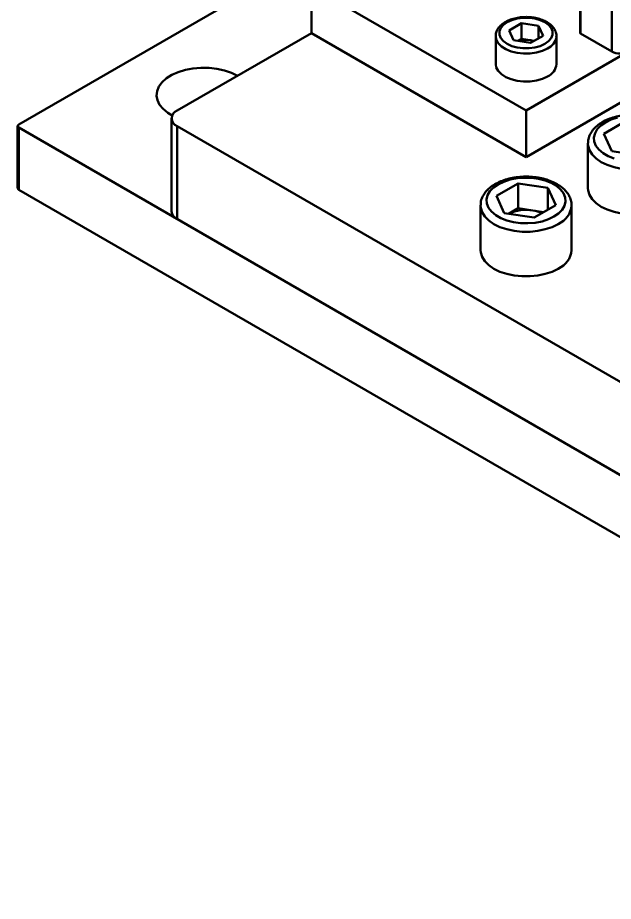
# Model space of a CAD drawing. Header units: millimetres. Extents: x 32504 to 36677, y 41990 to 42879.
# Drawn here: x 33404.16 to 33435.55, y 42337.2 to 42383.73 of the extents above; entities that cross this region are included whole.
import ezdxf

# ---------------------------------------------------------------- set-up
doc = ezdxf.new("R2010")
doc.units = ezdxf.units.MM
doc.layers.add('Net_dam', color=7, linetype='Continuous', lineweight=50)

msp = doc.modelspace()

# ---------------------------------------------------------------- linework, layer by layer
at = {"layer": 'Net_dam'}
for p, q in [((33433.8055, 42707.8867), (33433.8055, 42382.9178)), ((33433.823, 42707.8766), (33433.823, 42382.8933)), ((33435.4777, 42706.9214), (33435.4777, 42381.9381)), ((33416.6686, 42385.2842), (33404.2235, 42378.0998)), ((33430.9522, 42378.8358), (33419.6385, 42385.367)), ((33419.6385, 42382.9174), (33419.6385, 42385.367)), ((33430.7123, 42383.4348), (33430.0571, 42383.0565)), ((33431.6074, 42383.2963), (33430.7123, 42383.4348)), ((33430.7123, 42382.6182), (33430.7123, 42383.4348)), ((33431.6074, 42383.2963), (33431.8473, 42382.7796)), ((33431.6074, 42382.6412), (33431.6074, 42383.2963)), ((33419.6385, 42382.9174), (33412.5674, 42378.8354)), ((33430.9522, 42376.3861), (33419.6385, 42382.9174)), ((33429.3522, 42382.7548), (33429.3522, 42381.285)), ((33430.2969, 42382.5398), (33430.0571, 42383.0565)), ((33431.192, 42382.4014), (33431.8473, 42382.7796)), ((33432.5522, 42382.7548), (33432.5515, 42382.7278)), ((33432.5522, 42381.285), (33432.5522, 42382.7548)), ((33433.823, 42382.8933), (33435.4777, 42381.9381)), ((33431.192, 42382.4014), (33430.2969, 42382.5398)), ((33430.7123, 42382.6182), (33430.5174, 42382.5057)), ((33431.1599, 42382.549), (33430.7123, 42382.6182)), ((33437.3412, 42382.5241), (33430.9522, 42378.8358)), ((33431.387, 42382.5139), (33431.1599, 42382.549)), ((33436.1505, 42379.3871), (33430.9522, 42376.3861)), ((33430.9522, 42376.3861), (33430.9522, 42378.8358)), ((33404.165, 42378.0182), (33404.165, 42374.752)), ((33412.2745, 42378.4272), (33412.2745, 42373.5279)), ((33412.5674, 42378.019), (33474.7928, 42342.097)), ((33412.5674, 42378.019), (33412.5674, 42373.1197)), ((33436.1897, 42378.2697), (33435.044, 42377.6083)), ((33436.4676, 42359.3224), (33404.2235, 42377.9365)), ((33404.2235, 42377.9365), (33404.2235, 42374.6704)), ((33435.4633, 42376.7049), (33435.044, 42377.6083)), ((33434.209, 42377.105), (33434.209, 42374.7533)), ((33437.0284, 42376.4628), (33435.4633, 42376.7049)), ((33430.5328, 42375.0041), (33429.3871, 42374.3427)), ((33432.0979, 42374.762), (33430.5328, 42375.0041)), ((33430.5328, 42373.6977), (33430.5328, 42375.0041)), ((33432.0979, 42374.762), (33432.5172, 42373.8585)), ((33432.0979, 42373.6164), (33432.0979, 42374.762)), ((33436.4676, 42356.0563), (33404.2235, 42374.6704)), ((33429.8065, 42373.4392), (33429.3871, 42374.3427)), ((33428.5522, 42373.8393), (33428.5522, 42371.4877)), ((33431.3715, 42373.1971), (33432.5172, 42373.8585)), ((33433.3522, 42371.4877), (33433.3522, 42373.8393)), ((33431.3715, 42373.1971), (33429.8065, 42373.4392)), ((33430.5328, 42373.6977), (33430.0263, 42373.4052)), ((33431.3154, 42373.5766), (33430.5328, 42373.6977)), ((33431.8781, 42373.4896), (33431.3154, 42373.5766)), ((33412.5674, 42373.1197), (33474.7928, 42337.1978))]:
    msp.add_line(p, q, dxfattribs=at)
at = {"layer": 'Net_dam', "flags": 128}
for points in [[(33431.9421, 42382.3466), (33432.1376, 42382.4881), (33432.2736, 42382.6511), (33432.3434, 42382.8276), (33432.3434, 42383.0086), (33432.2736, 42383.185), (33432.1376, 42383.3481), (33431.9421, 42383.4896), (33431.697, 42383.6024), (33431.4146, 42383.6809), (33431.1089, 42383.7212), (33430.7954, 42383.7212), (33430.4898, 42383.6809), (33430.2073, 42383.6024), (33429.9622, 42383.4896), (33429.7668, 42383.3481), (33429.6307, 42383.185), (33429.561, 42383.0086), (33429.561, 42382.8276), (33429.6307, 42382.6511), (33429.7668, 42382.4881), (33429.9622, 42382.3466), (33430.2073, 42382.2337), (33430.4898, 42382.1552), (33430.7954, 42382.1149), (33431.1089, 42382.1149), (33431.4146, 42382.1552), (33431.697, 42382.2337), (33431.9421, 42382.3466)], [(33432.0836, 42382.1016), (33431.8139, 42381.9765), (33431.5039, 42381.8878), (33431.1682, 42381.8396), (33430.8223, 42381.8341), (33430.4825, 42381.8718), (33430.1647, 42381.9507), (33429.8837, 42382.0672), (33429.6527, 42382.2159), (33429.4824, 42382.3898), (33429.3808, 42382.5807), (33429.3522, 42382.763)], [(33429.3522, 42381.285), (33429.3808, 42381.1109), (33429.4824, 42380.92), (33429.6527, 42380.7461), (33429.8837, 42380.5975), (33430.1647, 42380.4809), (33430.4825, 42380.402), (33430.8223, 42380.3644), (33431.1682, 42380.3698), (33431.5039, 42380.418), (33431.8139, 42380.5067), (33432.0836, 42380.6319)], [(33415.7494, 42380.6715), (33415.4252, 42380.8293), (33415.0595, 42380.9532), (33414.6628, 42381.0396), (33414.2465, 42381.0861), (33413.8225, 42381.0913), (33413.4032, 42381.055), (33413.0004, 42380.9784), (33412.626, 42380.8636), (33412.2905, 42380.7139), (33412.0036, 42380.5336), (33411.7737, 42380.3279), (33411.6073, 42380.1028), (33411.5092, 42379.8646), (33411.4822, 42379.6203), (33411.5271, 42379.3769), (33411.6426, 42379.1414), (33411.8255, 42378.9205), (33412.0703, 42378.7207), (33412.3093, 42378.5782)], [(33435.7689, 42378.4647), (33435.4336, 42378.3569), (33435.1383, 42378.2153), (33434.893, 42378.0448), (33434.7063, 42377.8513), (33434.5843, 42377.6412), (33434.5313, 42377.4217), (33434.549, 42377.2004), (33434.6369, 42376.9847), (33434.7919, 42376.782), (33435.0088, 42376.5992), (33435.2802, 42376.4425), (33435.5969, 42376.3172)], [(33438.3061, 42376.1253), (33437.9856, 42375.97), (33437.6233, 42375.8493), (33437.2302, 42375.7667), (33436.8182, 42375.7247), (33436.3999, 42375.7247), (33435.9879, 42375.7667), (33435.5948, 42375.8493), (33435.2325, 42375.97), (33434.912, 42376.1253), (33434.6431, 42376.3103), (33434.4339, 42376.5194), (33434.2908, 42376.7464), (33434.2182, 42376.9842), (33434.2091, 42377.1142)], [(33432.423, 42373.2516), (33432.6682, 42373.422), (33432.855, 42373.6156), (33432.9769, 42373.8257), (33433.03, 42374.0452), (33433.0122, 42374.2665), (33432.9244, 42374.4822), (33432.7693, 42374.6849), (33432.5524, 42374.8677), (33432.281, 42375.0244), (33431.9643, 42375.1496), (33431.6132, 42375.2391), (33431.2395, 42375.2899), (33430.8561, 42375.3001), (33430.476, 42375.2695), (33430.112, 42375.1991), (33429.7767, 42375.0912), (33429.4814, 42374.9497), (33429.2362, 42374.7792), (33429.0494, 42374.5856), (33428.9274, 42374.3755), (33428.8744, 42374.1561), (33428.8921, 42373.9347), (33428.98, 42373.719), (33429.135, 42373.5163), (33429.352, 42373.3335), (33429.6234, 42373.1768), (33429.94, 42373.0516), (33430.2912, 42372.9621), (33430.6648, 42372.9114), (33431.0482, 42372.9011), (33431.4284, 42372.9318), (33431.7923, 42373.0022), (33432.1277, 42373.11), (33432.423, 42373.2516)], [(33434.209, 42374.7533), (33434.2182, 42374.6326), (33434.2908, 42374.3947), (33434.4339, 42374.1678), (33434.6431, 42373.9586), (33434.912, 42373.7736), (33435.2325, 42373.6184), (33435.5948, 42373.4976), (33435.9879, 42373.415), (33436.3999, 42373.3731), (33436.8182, 42373.3731), (33437.2302, 42373.415), (33437.6233, 42373.4976), (33437.9856, 42373.6184), (33438.3061, 42373.7736)], [(33432.6492, 42372.8596), (33432.3288, 42372.7044), (33431.9665, 42372.5836), (33431.5733, 42372.501), (33431.1614, 42372.4591), (33430.743, 42372.4591), (33430.331, 42372.501), (33429.9379, 42372.5836), (33429.5756, 42372.7044), (33429.2551, 42372.8596), (33428.9862, 42373.0446), (33428.777, 42373.2538), (33428.634, 42373.4807), (33428.5613, 42373.7186), (33428.5522, 42373.8486)], [(33428.5522, 42371.4877), (33428.5613, 42371.3669), (33428.634, 42371.1291), (33428.777, 42370.9022), (33428.9862, 42370.693), (33429.2551, 42370.508), (33429.5756, 42370.3528), (33429.9379, 42370.232), (33430.331, 42370.1494), (33430.743, 42370.1075), (33431.1614, 42370.1075), (33431.5733, 42370.1494), (33431.9665, 42370.232), (33432.3288, 42370.3528), (33432.6492, 42370.508)]]:
    msp.add_lwpolyline(points, dxfattribs=at)
at = {"layer": 'Net_dam'}
for centre, radius, start, end in [((33431.757, 42382.8336), 0.8015, 294.04239, 352.41211), ((33433.8355, 42382.9208), 0.0302, 185.6948, 245.62534), ((33430.9514, 42381.2637), 1.3021, 80.78799, 108.12226), ((33430.9873, 42381.3997), 1.1622, 71.17024, 81.45887), ((33435.9019, 42382.7569), 0.9222, 242.60967, 297.39033), ((33431.7641, 42381.3557), 0.7912, 293.81015, 354.86971), ((33412.7223, 42378.4272), 0.4366, 110.78342, 249.21658), ((33404.2545, 42378.0182), 0.0873, 110.78342, 249.21658), ((33404.2651, 42374.762), 0.1006, 185.6948, 245.62534), ((33432.1532, 42373.9572), 1.2044, 294.31831, 354.52076), ((33412.775, 42373.5778), 0.5029, 185.6948, 245.62534), ((33430.9501, 42371.4166), 2.1907, 80.40126, 114.83654), ((33431.028, 42371.6335), 1.9642, 67.00944, 81.58854), ((33432.1815, 42371.5856), 1.1748, 293.46213, 355.21773)]:
    msp.add_arc(centre, radius, start, end, dxfattribs=at)
for points, knots in [([(33432.5431, 42382.7212), (33432.5463, 42382.7598), (33432.5552, 42382.8668), (33432.499, 42383.0387), (33432.3876, 42383.2231), (33432.2203, 42383.388), (33432.0033, 42383.53), (33431.742, 42383.643), (33431.4483, 42383.7217), (33431.1353, 42383.7631), (33430.8155, 42383.7659), (33430.5007, 42383.7301), (33430.2027, 42383.6565), (33429.9322, 42383.5465), (33429.7, 42383.4019), (33429.5224, 42383.2315), (33429.409, 42383.0444), (33429.3535, 42382.8869), (33429.3586, 42382.7934), (33429.3601, 42382.7655)], [0, 0, 0, 0, 0.0331807, 0.0917868, 0.150531, 0.2114783, 0.2749359, 0.33974, 0.4046573, 0.4693761, 0.5339836, 0.598665, 0.6635726, 0.7289283, 0.7949114, 0.8613628, 0.9197905, 0.9761135, 1, 1, 1, 1]), ([(33439.0011, 42377.1091), (33439.0019, 42377.1583), (33439.0041, 42377.2918), (33438.9374, 42377.5043), (33438.8131, 42377.7359), (33438.6311, 42377.9492), (33438.3967, 42378.1416), (33438.1125, 42378.3082), (33437.7867, 42378.4437), (33437.4295, 42378.5441), (33437.0515, 42378.6071), (33436.6626, 42378.6318), (33436.2725, 42378.6177), (33435.8907, 42378.5652), (33435.5264, 42378.4748), (33435.1885, 42378.3476), (33434.8854, 42378.1849), (33434.6265, 42377.9883), (33434.4275, 42377.7687), (33434.29, 42377.5279), (33434.2163, 42377.3096), (33434.2168, 42377.1684), (33434.217, 42377.117)], [0, 0, 0, 0, 0.0281449, 0.0762452, 0.1246227, 0.1744811, 0.2262044, 0.2793146, 0.3330095, 0.386651, 0.4401236, 0.4934716, 0.5467964, 0.6002041, 0.6537985, 0.7077097, 0.7620399, 0.8167745, 0.8713874, 0.9193196, 0.9706678, 1, 1, 1, 1]), ([(33433.3442, 42373.8434), (33433.3451, 42373.8927), (33433.3473, 42374.0262), (33433.2806, 42374.2387), (33433.1562, 42374.4702), (33432.9743, 42374.6835), (33432.7398, 42374.8759), (33432.4556, 42375.0426), (33432.1298, 42375.1781), (33431.7726, 42375.2785), (33431.3947, 42375.3415), (33431.0058, 42375.3662), (33430.6156, 42375.3521), (33430.2338, 42375.2995), (33429.8695, 42375.2091), (33429.5316, 42375.082), (33429.2286, 42374.9193), (33428.9697, 42374.7226), (33428.7706, 42374.5031), (33428.6332, 42374.2623), (33428.5594, 42374.044), (33428.56, 42373.9027), (33428.5602, 42373.8514)], [0, 0, 0, 0, 0.0281449, 0.0762452, 0.1246227, 0.1744811, 0.2262044, 0.2793146, 0.3330095, 0.386651, 0.4401236, 0.4934716, 0.5467964, 0.6002041, 0.6537985, 0.7077097, 0.7620399, 0.8167745, 0.8713874, 0.9193196, 0.9706678, 1, 1, 1, 1])]:
    msp.add_open_spline(points, degree=3, knots=knots, dxfattribs=at)

doc.saveas('drawing.dxf')
